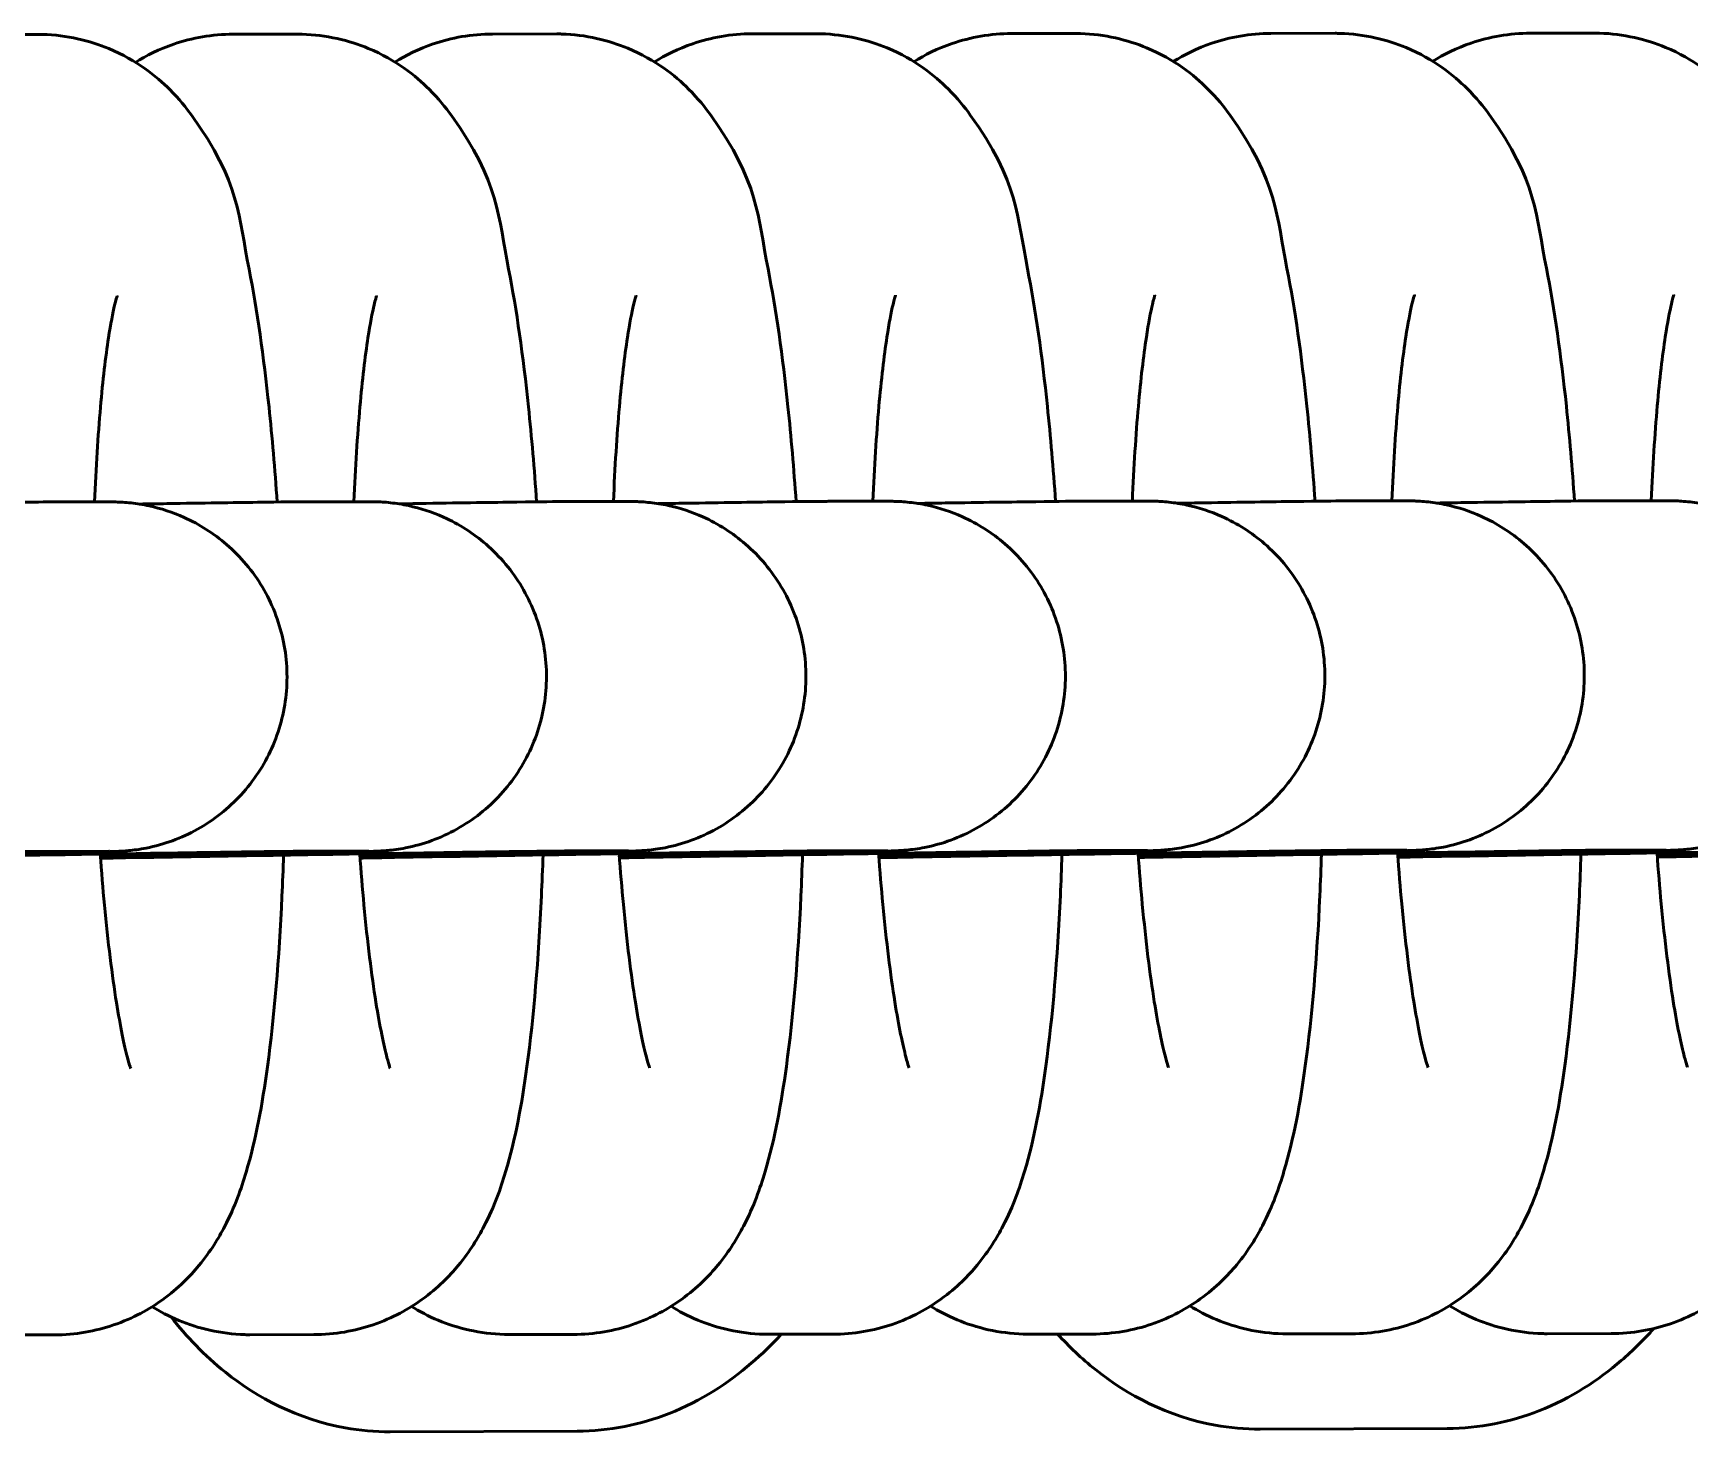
# Model space of a CAD drawing. Header units: millimetres. Extents: x 170 to 5770, y -1450 to 5650.
# Drawn here: x 2059.2 to 2087.65, y 2087.99 to 2112 of the extents above; entities that cross this region are included whole.
import ezdxf

# ---------------------------------------------------------------- set-up
doc = ezdxf.new("R2010")
doc.units = ezdxf.units.MM
doc.header["$LTSCALE"] = 10
doc.layers.add('Viditelná (ISO)', color=7, linetype='Continuous', lineweight=50)

# ---------------------------------------------------------------- blocks, each defined once
blk = doc.blocks.new('VVZ-VH101-2')
at = {"layer": 'Viditelná (ISO)'}
for p, q in [((1889.275, -3538.018), (1888.175, -3538.019)), ((1893.732, -3538.014), (1892.631, -3538.015)), ((1898.188, -3538.011), (1897.087, -3538.012)), ((1902.644, -3538.007), (1901.543, -3538.008)), ((1907.1, -3538.004), (1905.999, -3538.005)), ((1911.556, -3538), (1910.455, -3538.001)), ((1916.012, -3537.997), (1914.911, -3537.998)), ((1889.481, -3546.047), (1890.492, -3546.046)), ((1893.937, -3546.043), (1894.948, -3546.043)), ((1898.393, -3546.04), (1899.404, -3546.039)), ((1902.849, -3546.036), (1903.86, -3546.036)), ((1907.305, -3546.033), (1908.316, -3546.032)), ((1911.761, -3546.029), (1912.772, -3546.029)), ((1916.217, -3546.026), (1917.228, -3546.025)), ((1911.766, -3552.029), (1912.777, -3552.029)), ((1916.222, -3552.026), (1917.233, -3552.025)), ((1889.486, -3552.047), (1890.497, -3552.046)), ((1893.942, -3552.043), (1894.953, -3552.043)), ((1898.398, -3552.04), (1899.409, -3552.039)), ((1902.854, -3552.036), (1903.865, -3552.036)), ((1907.31, -3552.033), (1908.321, -3552.032)), ((1888.462, -3560.35), (1889.562, -3560.349)), ((1892.918, -3560.346), (1894.018, -3560.345)), ((1897.374, -3560.343), (1898.475, -3560.342)), ((1901.83, -3560.339), (1902.931, -3560.338)), ((1906.286, -3560.336), (1907.387, -3560.335)), ((1910.742, -3560.332), (1911.843, -3560.331)), ((1915.198, -3560.329), (1916.299, -3560.328)), ((1910.268, -3561.967), (1913.479, -3561.957)), ((1895.328, -3562.014), (1898.539, -3562.004))]:
    blk.add_line(p, q, dxfattribs=at)
for points, knots in [([(1893.388, -3546.048), (1893.349, -3545.483), (1893.302, -3544.937), (1893.156, -3543.544), (1893.045, -3542.754), (1892.729, -3541.159), (1892.747, -3540.558), (1891.824, -3539.275), (1891.704, -3539.126), (1891.308, -3538.732), (1890.98, -3538.465), (1890.171, -3538.127), (1889.773, -3538.03), (1889.332, -3538.018), (1889.304, -3538.018), (1889.275, -3538.018)], [1.937477, 1.937477, 1.937477, 1.937477, 2.147268, 2.147268, 2.501252, 2.501252, 2.951782, 2.951782, 3.006039, 3.006039, 3.08488, 3.08488, 3.137955, 3.137955, 3.141593, 3.141593, 3.141593, 3.141593]), ([(1892.631, -3538.015), (1892.276, -3538.015), (1891.921, -3538.08), (1891.362, -3538.271), (1891.141, -3538.382), (1890.954, -3538.499)], [3.14159265, 3.14159265, 3.14159265, 3.14159265, 3.1872207, 3.1872207, 3.22453337, 3.22453337, 3.22453337, 3.22453337]), ([(1897.844, -3546.045), (1897.805, -3545.48), (1897.758, -3544.934), (1897.612, -3543.541), (1897.501, -3542.75), (1897.185, -3541.155), (1897.203, -3540.555), (1896.28, -3539.272), (1896.16, -3539.122), (1895.764, -3538.729), (1895.436, -3538.461), (1894.627, -3538.123), (1894.229, -3538.026), (1893.788, -3538.015), (1893.76, -3538.014), (1893.732, -3538.014)], [1.937477, 1.937477, 1.937477, 1.937477, 2.147268, 2.147268, 2.501252, 2.501252, 2.951782, 2.951782, 3.006039, 3.006039, 3.08488, 3.08488, 3.137955, 3.137955, 3.141593, 3.141593, 3.141593, 3.141593]), ([(1897.087, -3538.012), (1896.732, -3538.012), (1896.377, -3538.076), (1895.818, -3538.267), (1895.597, -3538.378), (1895.41, -3538.495)], [3.14159265, 3.14159265, 3.14159265, 3.14159265, 3.1872207, 3.1872207, 3.22453337, 3.22453337, 3.22453337, 3.22453337]), ([(1902.3, -3546.041), (1902.261, -3545.476), (1902.214, -3544.93), (1902.068, -3543.537), (1901.957, -3542.747), (1901.641, -3541.152), (1901.659, -3540.551), (1900.736, -3539.268), (1900.616, -3539.119), (1900.22, -3538.725), (1899.892, -3538.458), (1899.083, -3538.12), (1898.685, -3538.023), (1898.244, -3538.011), (1898.216, -3538.011), (1898.188, -3538.011)], [1.937477, 1.937477, 1.937477, 1.937477, 2.147268, 2.147268, 2.501252, 2.501252, 2.951782, 2.951782, 3.006039, 3.006039, 3.08488, 3.08488, 3.137955, 3.137955, 3.141593, 3.141593, 3.141593, 3.141593]), ([(1901.543, -3538.008), (1901.188, -3538.008), (1900.833, -3538.073), (1900.274, -3538.264), (1900.053, -3538.375), (1899.866, -3538.492)], [3.14159265, 3.14159265, 3.14159265, 3.14159265, 3.1872207, 3.1872207, 3.22453337, 3.22453337, 3.22453337, 3.22453337]), ([(1906.756, -3546.038), (1906.717, -3545.473), (1906.67, -3544.927), (1906.524, -3543.534), (1906.413, -3542.743), (1906.097, -3541.148), (1906.115, -3540.548), (1905.192, -3539.265), (1905.072, -3539.115), (1904.676, -3538.722), (1904.348, -3538.454), (1903.539, -3538.116), (1903.141, -3538.019), (1902.7, -3538.008), (1902.672, -3538.007), (1902.644, -3538.007)], [1.937477, 1.937477, 1.937477, 1.937477, 2.147268, 2.147268, 2.501252, 2.501252, 2.951782, 2.951782, 3.006039, 3.006039, 3.08488, 3.08488, 3.137955, 3.137955, 3.141593, 3.141593, 3.141593, 3.141593]), ([(1905.999, -3538.005), (1905.644, -3538.005), (1905.289, -3538.069), (1904.73, -3538.26), (1904.509, -3538.371), (1904.322, -3538.488)], [3.14159265, 3.14159265, 3.14159265, 3.14159265, 3.1872207, 3.1872207, 3.22453337, 3.22453337, 3.22453337, 3.22453337]), ([(1911.212, -3546.034), (1911.173, -3545.469), (1911.127, -3544.923), (1910.98, -3543.53), (1910.869, -3542.74), (1910.553, -3541.145), (1910.571, -3540.544), (1909.649, -3539.261), (1909.528, -3539.112), (1909.132, -3538.718), (1908.804, -3538.451), (1907.995, -3538.113), (1907.597, -3538.016), (1907.156, -3538.004), (1907.128, -3538.004), (1907.1, -3538.004)], [1.937477, 1.937477, 1.937477, 1.937477, 2.147268, 2.147268, 2.501252, 2.501252, 2.951782, 2.951782, 3.006039, 3.006039, 3.08488, 3.08488, 3.137955, 3.137955, 3.141593, 3.141593, 3.141593, 3.141593]), ([(1910.455, -3538.001), (1910.1, -3538.002), (1909.745, -3538.066), (1909.186, -3538.257), (1908.965, -3538.368), (1908.778, -3538.485)], [3.14159265, 3.14159265, 3.14159265, 3.14159265, 3.1872207, 3.1872207, 3.22453337, 3.22453337, 3.22453337, 3.22453337]), ([(1915.668, -3546.031), (1915.629, -3545.466), (1915.583, -3544.92), (1915.436, -3543.527), (1915.325, -3542.736), (1915.009, -3541.141), (1915.027, -3540.541), (1914.105, -3539.258), (1913.984, -3539.108), (1913.588, -3538.715), (1913.26, -3538.447), (1912.451, -3538.109), (1912.053, -3538.012), (1911.612, -3538.001), (1911.584, -3538), (1911.556, -3538)], [1.937477, 1.937477, 1.937477, 1.937477, 2.147268, 2.147268, 2.501252, 2.501252, 2.951782, 2.951782, 3.006039, 3.006039, 3.08488, 3.08488, 3.137955, 3.137955, 3.141593, 3.141593, 3.141593, 3.141593]), ([(1914.911, -3537.998), (1914.556, -3537.998), (1914.201, -3538.062), (1913.642, -3538.253), (1913.422, -3538.364), (1913.234, -3538.481)], [3.14159265, 3.14159265, 3.14159265, 3.14159265, 3.1872207, 3.1872207, 3.22453337, 3.22453337, 3.22453337, 3.22453337]), ([(1920.124, -3546.028), (1920.085, -3545.462), (1920.039, -3544.916), (1919.892, -3543.523), (1919.781, -3542.733), (1919.465, -3541.138), (1919.483, -3540.537), (1918.561, -3539.254), (1918.44, -3539.105), (1918.044, -3538.711), (1917.716, -3538.444), (1916.907, -3538.106), (1916.509, -3538.009), (1916.068, -3537.997), (1916.04, -3537.997), (1916.012, -3537.997)], [1.937477, 1.937477, 1.937477, 1.937477, 2.147268, 2.147268, 2.501252, 2.501252, 2.951782, 2.951782, 3.006039, 3.006039, 3.08488, 3.08488, 3.137955, 3.137955, 3.141593, 3.141593, 3.141593, 3.141593]), ([(1890.639, -3542.509), (1890.639, -3542.509), (1890.639, -3542.51), (1890.634, -3542.523), (1890.617, -3542.58), (1890.566, -3542.796), (1890.528, -3542.991), (1890.442, -3543.553), (1890.394, -3543.958), (1890.31, -3544.906), (1890.275, -3545.457), (1890.251, -3546.046)], [3.4957513, 3.4957513, 3.4957513, 3.4957513, 3.5105711, 3.5105711, 3.6320787, 3.6320787, 3.8099362, 3.8099362, 4.0489441, 4.0489441, 4.3013385, 4.3013385, 4.3013385, 4.3013385]), ([(1895.095, -3542.506), (1895.095, -3542.506), (1895.095, -3542.507), (1895.09, -3542.52), (1895.073, -3542.577), (1895.022, -3542.793), (1894.984, -3542.987), (1894.898, -3543.549), (1894.85, -3543.954), (1894.766, -3544.903), (1894.732, -3545.453), (1894.707, -3546.043)], [3.4957513, 3.4957513, 3.4957513, 3.4957513, 3.5105711, 3.5105711, 3.6320787, 3.6320787, 3.8099362, 3.8099362, 4.0489441, 4.0489441, 4.3013385, 4.3013385, 4.3013385, 4.3013385]), ([(1899.551, -3542.502), (1899.551, -3542.502), (1899.551, -3542.503), (1899.546, -3542.516), (1899.529, -3542.573), (1899.478, -3542.789), (1899.44, -3542.984), (1899.354, -3543.546), (1899.306, -3543.951), (1899.222, -3544.899), (1899.188, -3545.45), (1899.163, -3546.039)], [3.4957513, 3.4957513, 3.4957513, 3.4957513, 3.5105711, 3.5105711, 3.6320787, 3.6320787, 3.8099362, 3.8099362, 4.0489441, 4.0489441, 4.3013385, 4.3013385, 4.3013385, 4.3013385]), ([(1904.007, -3542.499), (1904.007, -3542.499), (1904.007, -3542.5), (1904.002, -3542.513), (1903.985, -3542.57), (1903.934, -3542.786), (1903.896, -3542.98), (1903.81, -3543.542), (1903.762, -3543.947), (1903.679, -3544.896), (1903.644, -3545.446), (1903.619, -3546.036)], [3.4957513, 3.4957513, 3.4957513, 3.4957513, 3.5105711, 3.5105711, 3.6320787, 3.6320787, 3.8099362, 3.8099362, 4.0489441, 4.0489441, 4.3013385, 4.3013385, 4.3013385, 4.3013385]), ([(1908.463, -3542.495), (1908.463, -3542.495), (1908.463, -3542.496), (1908.458, -3542.509), (1908.441, -3542.566), (1908.39, -3542.782), (1908.352, -3542.977), (1908.266, -3543.539), (1908.218, -3543.944), (1908.135, -3544.892), (1908.1, -3545.443), (1908.075, -3546.032)], [3.4957513, 3.4957513, 3.4957513, 3.4957513, 3.5105711, 3.5105711, 3.6320787, 3.6320787, 3.8099362, 3.8099362, 4.0489441, 4.0489441, 4.3013385, 4.3013385, 4.3013385, 4.3013385]), ([(1912.919, -3542.492), (1912.919, -3542.492), (1912.919, -3542.493), (1912.914, -3542.506), (1912.897, -3542.563), (1912.846, -3542.779), (1912.808, -3542.973), (1912.722, -3543.535), (1912.674, -3543.94), (1912.591, -3544.889), (1912.556, -3545.439), (1912.531, -3546.029)], [3.4957513, 3.4957513, 3.4957513, 3.4957513, 3.5105711, 3.5105711, 3.6320787, 3.6320787, 3.8099362, 3.8099362, 4.0489441, 4.0489441, 4.3013385, 4.3013385, 4.3013385, 4.3013385]), ([(1917.375, -3542.488), (1917.375, -3542.488), (1917.375, -3542.489), (1917.37, -3542.502), (1917.353, -3542.559), (1917.302, -3542.776), (1917.264, -3542.97), (1917.178, -3543.532), (1917.13, -3543.937), (1917.047, -3544.885), (1917.012, -3545.436), (1916.987, -3546.025)], [3.4957513, 3.4957513, 3.4957513, 3.4957513, 3.5105711, 3.5105711, 3.6320787, 3.6320787, 3.8099362, 3.8099362, 4.0489441, 4.0489441, 4.3013385, 4.3013385, 4.3013385, 4.3013385]), ([(1890.492, -3546.046), (1890.515, -3546.046), (1890.536, -3546.046), (1890.582, -3546.047), (1890.604, -3546.047), (1890.658, -3546.048), (1890.671, -3546.049), (1890.702, -3546.05), (1890.72, -3546.051), (1890.78, -3546.055), (1890.829, -3546.059), (1890.978, -3546.075), (1891.084, -3546.092), (1891.393, -3546.158), (1891.596, -3546.225), (1892.052, -3546.43), (1892.3, -3546.588), (1892.76, -3546.986), (1892.97, -3547.236), (1893.297, -3547.783), (1893.417, -3548.087), (1893.555, -3548.709), (1893.574, -3549.035), (1893.509, -3549.669), (1893.425, -3549.985), (1893.164, -3550.566), (1892.984, -3550.839), (1892.553, -3551.309), (1892.297, -3551.512), (1891.881, -3551.744), (1891.737, -3551.81), (1891.442, -3551.918), (1891.289, -3551.961), (1891.083, -3552.001), (1891.027, -3552.011), (1890.925, -3552.025), (1890.877, -3552.031), (1890.818, -3552.036), (1890.801, -3552.038), (1890.725, -3552.043), (1890.698, -3552.044), (1890.63, -3552.048), (1890.6, -3552.049), (1890.455, -3552.053), (1890.305, -3552.057), (1889.725, -3552.07), (1889.171, -3552.081), (1887.892, -3552.106), (1887.189, -3552.12), (1886.253, -3552.137), (1886.076, -3552.14), (1885.896, -3552.144)], [0, 0, 0, 0, 0.039337, 0.039337, 0.068948, 0.068948, 0.076841, 0.076841, 0.084758, 0.084758, 0.100846, 0.100846, 0.132709, 0.132709, 0.196079, 0.196079, 0.282696, 0.282696, 0.378323, 0.378323, 0.473906, 0.473906, 0.569501, 0.569501, 0.665096, 0.665096, 0.760691, 0.760691, 0.856282, 0.856282, 0.903554, 0.903554, 0.950706, 0.950706, 0.967761, 0.967761, 0.983739, 0.983739, 0.991659, 0.991659, 1.024165, 1.024165, 1.087146, 1.087146, 1.263406, 1.263406, 1.569696, 1.569696, 1.83183, 1.83183, 1.891194, 1.891194, 1.891194, 1.891194]), ([(1886.563, -3546.086), (1886.726, -3546.084), (1886.884, -3546.081), (1887.658, -3546.069), (1888.19, -3546.062), (1888.997, -3546.051), (1889.272, -3546.048), (1889.45, -3546.047), (1889.466, -3546.047), (1889.481, -3546.047)], [2.8114817, 2.8114817, 2.8114817, 2.8114817, 2.874869, 2.874869, 3.1358233, 3.1358233, 3.3979236, 3.3979236, 3.4244391, 3.4244391, 3.4244391, 3.4244391]), ([(1894.948, -3546.043), (1894.971, -3546.043), (1894.992, -3546.043), (1895.038, -3546.043), (1895.06, -3546.043), (1895.114, -3546.045), (1895.127, -3546.045), (1895.158, -3546.047), (1895.176, -3546.048), (1895.236, -3546.051), (1895.285, -3546.055), (1895.435, -3546.072), (1895.54, -3546.088), (1895.849, -3546.155), (1896.052, -3546.221), (1896.508, -3546.426), (1896.756, -3546.585), (1897.216, -3546.982), (1897.426, -3547.233), (1897.753, -3547.78), (1897.873, -3548.084), (1898.011, -3548.706), (1898.03, -3549.032), (1897.965, -3549.666), (1897.881, -3549.982), (1897.62, -3550.563), (1897.44, -3550.836), (1897.009, -3551.306), (1896.753, -3551.508), (1896.337, -3551.74), (1896.193, -3551.806), (1895.898, -3551.915), (1895.745, -3551.957), (1895.539, -3551.998), (1895.484, -3552.007), (1895.381, -3552.022), (1895.333, -3552.027), (1895.275, -3552.033), (1895.257, -3552.034), (1895.181, -3552.04), (1895.154, -3552.041), (1895.086, -3552.044), (1895.056, -3552.045), (1894.912, -3552.05), (1894.761, -3552.053), (1894.181, -3552.066), (1893.627, -3552.078), (1892.348, -3552.103), (1891.645, -3552.116), (1890.709, -3552.134), (1890.532, -3552.137), (1890.352, -3552.14)], [0, 0, 0, 0, 0.039337, 0.039337, 0.068948, 0.068948, 0.076841, 0.076841, 0.084758, 0.084758, 0.100846, 0.100846, 0.132709, 0.132709, 0.196079, 0.196079, 0.282696, 0.282696, 0.378323, 0.378323, 0.473906, 0.473906, 0.569501, 0.569501, 0.665096, 0.665096, 0.760691, 0.760691, 0.856282, 0.856282, 0.903554, 0.903554, 0.950706, 0.950706, 0.967761, 0.967761, 0.983739, 0.983739, 0.991659, 0.991659, 1.024165, 1.024165, 1.087146, 1.087146, 1.263406, 1.263406, 1.569696, 1.569696, 1.83183, 1.83183, 1.891194, 1.891194, 1.891194, 1.891194]), ([(1891.019, -3546.083), (1891.182, -3546.08), (1891.34, -3546.078), (1892.114, -3546.066), (1892.646, -3546.058), (1893.453, -3546.047), (1893.728, -3546.044), (1893.907, -3546.044), (1893.922, -3546.043), (1893.937, -3546.043)], [2.8114817, 2.8114817, 2.8114817, 2.8114817, 2.874869, 2.874869, 3.1358233, 3.1358233, 3.3979236, 3.3979236, 3.4244391, 3.4244391, 3.4244391, 3.4244391]), ([(1899.404, -3546.039), (1899.427, -3546.039), (1899.448, -3546.039), (1899.494, -3546.04), (1899.516, -3546.04), (1899.57, -3546.042), (1899.583, -3546.042), (1899.614, -3546.043), (1899.632, -3546.044), (1899.692, -3546.048), (1899.741, -3546.052), (1899.891, -3546.068), (1899.997, -3546.085), (1900.305, -3546.151), (1900.508, -3546.218), (1900.964, -3546.423), (1901.212, -3546.582), (1901.672, -3546.979), (1901.882, -3547.229), (1902.209, -3547.776), (1902.329, -3548.08), (1902.467, -3548.702), (1902.486, -3549.028), (1902.421, -3549.662), (1902.337, -3549.978), (1902.076, -3550.559), (1901.896, -3550.832), (1901.465, -3551.302), (1901.209, -3551.505), (1900.793, -3551.737), (1900.649, -3551.803), (1900.354, -3551.911), (1900.201, -3551.954), (1899.995, -3551.994), (1899.94, -3552.004), (1899.837, -3552.018), (1899.789, -3552.024), (1899.731, -3552.029), (1899.713, -3552.031), (1899.637, -3552.036), (1899.61, -3552.037), (1899.542, -3552.041), (1899.512, -3552.042), (1899.368, -3552.046), (1899.217, -3552.05), (1898.637, -3552.063), (1898.083, -3552.074), (1896.804, -3552.1), (1896.101, -3552.113), (1895.165, -3552.13), (1894.988, -3552.133), (1894.808, -3552.137)], [0, 0, 0, 0, 0.039337, 0.039337, 0.068948, 0.068948, 0.076841, 0.076841, 0.084758, 0.084758, 0.100846, 0.100846, 0.132709, 0.132709, 0.196079, 0.196079, 0.282696, 0.282696, 0.378323, 0.378323, 0.473906, 0.473906, 0.569501, 0.569501, 0.665096, 0.665096, 0.760691, 0.760691, 0.856282, 0.856282, 0.903554, 0.903554, 0.950706, 0.950706, 0.967761, 0.967761, 0.983739, 0.983739, 0.991659, 0.991659, 1.024165, 1.024165, 1.087146, 1.087146, 1.263406, 1.263406, 1.569696, 1.569696, 1.83183, 1.83183, 1.891194, 1.891194, 1.891194, 1.891194]), ([(1895.475, -3546.079), (1895.638, -3546.077), (1895.796, -3546.074), (1896.57, -3546.062), (1897.102, -3546.055), (1897.909, -3546.044), (1898.184, -3546.041), (1898.363, -3546.04), (1898.378, -3546.04), (1898.393, -3546.04)], [2.8114817, 2.8114817, 2.8114817, 2.8114817, 2.874869, 2.874869, 3.1358233, 3.1358233, 3.3979236, 3.3979236, 3.4244391, 3.4244391, 3.4244391, 3.4244391]), ([(1903.86, -3546.036), (1903.883, -3546.036), (1903.904, -3546.036), (1903.95, -3546.036), (1903.972, -3546.036), (1904.026, -3546.038), (1904.039, -3546.038), (1904.07, -3546.04), (1904.088, -3546.041), (1904.148, -3546.044), (1904.197, -3546.048), (1904.347, -3546.065), (1904.453, -3546.081), (1904.761, -3546.148), (1904.964, -3546.214), (1905.42, -3546.42), (1905.668, -3546.578), (1906.128, -3546.975), (1906.338, -3547.226), (1906.665, -3547.773), (1906.785, -3548.077), (1906.923, -3548.699), (1906.942, -3549.025), (1906.877, -3549.659), (1906.793, -3549.975), (1906.532, -3550.556), (1906.352, -3550.829), (1905.922, -3551.299), (1905.665, -3551.501), (1905.249, -3551.733), (1905.105, -3551.799), (1904.81, -3551.908), (1904.657, -3551.95), (1904.451, -3551.991), (1904.396, -3552), (1904.293, -3552.015), (1904.245, -3552.02), (1904.187, -3552.026), (1904.169, -3552.027), (1904.093, -3552.033), (1904.066, -3552.034), (1903.998, -3552.037), (1903.968, -3552.038), (1903.824, -3552.043), (1903.673, -3552.046), (1903.093, -3552.059), (1902.539, -3552.071), (1901.26, -3552.096), (1900.557, -3552.109), (1899.621, -3552.127), (1899.444, -3552.13), (1899.264, -3552.133)], [0, 0, 0, 0, 0.039337, 0.039337, 0.068948, 0.068948, 0.076841, 0.076841, 0.084758, 0.084758, 0.100846, 0.100846, 0.132709, 0.132709, 0.196079, 0.196079, 0.282696, 0.282696, 0.378323, 0.378323, 0.473906, 0.473906, 0.569501, 0.569501, 0.665096, 0.665096, 0.760691, 0.760691, 0.856282, 0.856282, 0.903554, 0.903554, 0.950706, 0.950706, 0.967761, 0.967761, 0.983739, 0.983739, 0.991659, 0.991659, 1.024165, 1.024165, 1.087146, 1.087146, 1.263406, 1.263406, 1.569696, 1.569696, 1.83183, 1.83183, 1.891194, 1.891194, 1.891194, 1.891194]), ([(1899.931, -3546.076), (1900.094, -3546.073), (1900.252, -3546.071), (1901.026, -3546.059), (1901.558, -3546.051), (1902.365, -3546.04), (1902.64, -3546.037), (1902.819, -3546.037), (1902.834, -3546.036), (1902.849, -3546.036)], [2.8114817, 2.8114817, 2.8114817, 2.8114817, 2.874869, 2.874869, 3.1358233, 3.1358233, 3.3979236, 3.3979236, 3.4244391, 3.4244391, 3.4244391, 3.4244391]), ([(1908.316, -3546.032), (1908.339, -3546.032), (1908.36, -3546.032), (1908.406, -3546.033), (1908.428, -3546.033), (1908.482, -3546.035), (1908.495, -3546.035), (1908.526, -3546.036), (1908.544, -3546.037), (1908.604, -3546.041), (1908.653, -3546.045), (1908.803, -3546.061), (1908.909, -3546.078), (1909.217, -3546.144), (1909.42, -3546.211), (1909.876, -3546.416), (1910.125, -3546.575), (1910.584, -3546.972), (1910.794, -3547.222), (1911.121, -3547.769), (1911.241, -3548.073), (1911.379, -3548.695), (1911.398, -3549.022), (1911.333, -3549.655), (1911.249, -3549.971), (1910.988, -3550.553), (1910.808, -3550.825), (1910.378, -3551.295), (1910.121, -3551.498), (1909.705, -3551.73), (1909.561, -3551.796), (1909.266, -3551.904), (1909.113, -3551.947), (1908.907, -3551.987), (1908.852, -3551.997), (1908.749, -3552.011), (1908.701, -3552.017), (1908.643, -3552.022), (1908.625, -3552.024), (1908.549, -3552.03), (1908.522, -3552.03), (1908.454, -3552.034), (1908.424, -3552.035), (1908.28, -3552.039), (1908.129, -3552.043), (1907.549, -3552.056), (1906.995, -3552.067), (1905.716, -3552.093), (1905.013, -3552.106), (1904.077, -3552.123), (1903.9, -3552.126), (1903.72, -3552.13)], [0, 0, 0, 0, 0.039337, 0.039337, 0.068948, 0.068948, 0.076841, 0.076841, 0.084758, 0.084758, 0.100846, 0.100846, 0.132709, 0.132709, 0.196079, 0.196079, 0.282696, 0.282696, 0.378323, 0.378323, 0.473906, 0.473906, 0.569501, 0.569501, 0.665096, 0.665096, 0.760691, 0.760691, 0.856282, 0.856282, 0.903554, 0.903554, 0.950706, 0.950706, 0.967761, 0.967761, 0.983739, 0.983739, 0.991659, 0.991659, 1.024165, 1.024165, 1.087146, 1.087146, 1.263406, 1.263406, 1.569696, 1.569696, 1.83183, 1.83183, 1.891194, 1.891194, 1.891194, 1.891194]), ([(1904.387, -3546.072), (1904.55, -3546.07), (1904.708, -3546.067), (1905.482, -3546.055), (1906.014, -3546.048), (1906.821, -3546.037), (1907.096, -3546.034), (1907.275, -3546.033), (1907.29, -3546.033), (1907.305, -3546.033)], [2.8114817, 2.8114817, 2.8114817, 2.8114817, 2.874869, 2.874869, 3.1358233, 3.1358233, 3.3979236, 3.3979236, 3.4244391, 3.4244391, 3.4244391, 3.4244391]), ([(1912.772, -3546.029), (1912.795, -3546.029), (1912.816, -3546.029), (1912.862, -3546.029), (1912.884, -3546.029), (1912.938, -3546.031), (1912.951, -3546.032), (1912.982, -3546.033), (1913, -3546.034), (1913.06, -3546.037), (1913.109, -3546.041), (1913.259, -3546.058), (1913.365, -3546.074), (1913.673, -3546.141), (1913.876, -3546.207), (1914.332, -3546.413), (1914.581, -3546.571), (1915.04, -3546.968), (1915.25, -3547.219), (1915.577, -3547.766), (1915.697, -3548.07), (1915.835, -3548.692), (1915.854, -3549.018), (1915.789, -3549.652), (1915.705, -3549.968), (1915.444, -3550.549), (1915.264, -3550.822), (1914.834, -3551.292), (1914.577, -3551.494), (1914.162, -3551.726), (1914.017, -3551.792), (1913.722, -3551.901), (1913.57, -3551.943), (1913.363, -3551.984), (1913.308, -3551.993), (1913.206, -3552.008), (1913.157, -3552.013), (1913.099, -3552.019), (1913.081, -3552.02), (1913.005, -3552.026), (1912.978, -3552.027), (1912.91, -3552.03), (1912.88, -3552.031), (1912.736, -3552.036), (1912.585, -3552.039), (1912.005, -3552.053), (1911.451, -3552.064), (1910.172, -3552.089), (1909.469, -3552.102), (1908.533, -3552.12), (1908.356, -3552.123), (1908.176, -3552.126)], [0, 0, 0, 0, 0.039337, 0.039337, 0.068948, 0.068948, 0.076841, 0.076841, 0.084758, 0.084758, 0.100846, 0.100846, 0.132709, 0.132709, 0.196079, 0.196079, 0.282696, 0.282696, 0.378323, 0.378323, 0.473906, 0.473906, 0.569501, 0.569501, 0.665096, 0.665096, 0.760691, 0.760691, 0.856282, 0.856282, 0.903554, 0.903554, 0.950706, 0.950706, 0.967761, 0.967761, 0.983739, 0.983739, 0.991659, 0.991659, 1.024165, 1.024165, 1.087146, 1.087146, 1.263406, 1.263406, 1.569696, 1.569696, 1.83183, 1.83183, 1.891194, 1.891194, 1.891194, 1.891194]), ([(1908.843, -3546.069), (1909.006, -3546.066), (1909.164, -3546.064), (1909.939, -3546.052), (1910.47, -3546.044), (1911.277, -3546.033), (1911.552, -3546.03), (1911.731, -3546.03), (1911.746, -3546.029), (1911.761, -3546.029)], [2.8114817, 2.8114817, 2.8114817, 2.8114817, 2.874869, 2.874869, 3.1358233, 3.1358233, 3.3979236, 3.3979236, 3.4244391, 3.4244391, 3.4244391, 3.4244391]), ([(1917.228, -3546.025), (1917.251, -3546.025), (1917.272, -3546.025), (1917.318, -3546.026), (1917.34, -3546.026), (1917.394, -3546.028), (1917.407, -3546.028), (1917.438, -3546.029), (1917.456, -3546.03), (1917.516, -3546.034), (1917.565, -3546.038), (1917.715, -3546.054), (1917.821, -3546.071), (1918.129, -3546.137), (1918.332, -3546.204), (1918.788, -3546.409), (1919.037, -3546.568), (1919.496, -3546.965), (1919.706, -3547.215), (1920.033, -3547.762), (1920.154, -3548.066), (1920.291, -3548.688), (1920.31, -3549.015), (1920.245, -3549.649), (1920.161, -3549.964), (1919.9, -3550.546), (1919.72, -3550.819), (1919.29, -3551.288), (1919.033, -3551.491), (1918.618, -3551.723), (1918.473, -3551.789), (1918.178, -3551.897), (1918.026, -3551.94), (1917.819, -3551.98), (1917.764, -3551.99), (1917.662, -3552.004), (1917.613, -3552.01), (1917.555, -3552.015), (1917.537, -3552.017), (1917.461, -3552.023), (1917.434, -3552.023), (1917.366, -3552.027), (1917.336, -3552.028), (1917.192, -3552.032), (1917.041, -3552.036), (1916.461, -3552.049), (1915.907, -3552.06), (1914.628, -3552.086), (1913.925, -3552.099), (1912.989, -3552.116), (1912.812, -3552.119), (1912.632, -3552.123)], [0, 0, 0, 0, 0.039337, 0.039337, 0.068948, 0.068948, 0.076841, 0.076841, 0.084758, 0.084758, 0.100846, 0.100846, 0.132709, 0.132709, 0.196079, 0.196079, 0.282696, 0.282696, 0.378323, 0.378323, 0.473906, 0.473906, 0.569501, 0.569501, 0.665096, 0.665096, 0.760691, 0.760691, 0.856282, 0.856282, 0.903554, 0.903554, 0.950706, 0.950706, 0.967761, 0.967761, 0.983739, 0.983739, 0.991659, 0.991659, 1.024165, 1.024165, 1.087146, 1.087146, 1.263406, 1.263406, 1.569696, 1.569696, 1.83183, 1.83183, 1.891194, 1.891194, 1.891194, 1.891194]), ([(1913.299, -3546.065), (1913.462, -3546.063), (1913.62, -3546.06), (1914.395, -3546.048), (1914.926, -3546.041), (1915.733, -3546.03), (1916.008, -3546.027), (1916.187, -3546.026), (1916.202, -3546.026), (1916.217, -3546.026)], [2.8114817, 2.8114817, 2.8114817, 2.8114817, 2.874869, 2.874869, 3.1358233, 3.1358233, 3.3979236, 3.3979236, 3.4244391, 3.4244391, 3.4244391, 3.4244391]), ([(1921.684, -3546.022), (1921.707, -3546.022), (1921.728, -3546.022), (1921.774, -3546.022), (1921.796, -3546.022), (1921.85, -3546.024), (1921.863, -3546.025), (1921.894, -3546.026), (1921.912, -3546.027), (1921.972, -3546.031), (1922.021, -3546.034), (1922.171, -3546.051), (1922.277, -3546.067), (1922.585, -3546.134), (1922.788, -3546.2), (1923.244, -3546.406), (1923.493, -3546.564), (1923.952, -3546.961), (1924.162, -3547.212), (1924.489, -3547.759), (1924.61, -3548.063), (1924.747, -3548.685), (1924.766, -3549.011), (1924.702, -3549.645), (1924.617, -3549.961), (1924.356, -3550.542), (1924.176, -3550.815), (1923.746, -3551.285), (1923.489, -3551.487), (1923.074, -3551.719), (1922.93, -3551.785), (1922.634, -3551.894), (1922.482, -3551.936), (1922.275, -3551.977), (1922.22, -3551.986), (1922.118, -3552.001), (1922.069, -3552.006), (1922.011, -3552.012), (1921.993, -3552.013), (1921.917, -3552.019), (1921.891, -3552.02), (1921.822, -3552.023), (1921.792, -3552.024), (1921.648, -3552.029), (1921.497, -3552.032), (1920.917, -3552.046), (1920.363, -3552.057), (1919.084, -3552.082), (1918.381, -3552.095), (1917.445, -3552.113), (1917.268, -3552.116), (1917.088, -3552.119)], [0, 0, 0, 0, 0.039337, 0.039337, 0.068948, 0.068948, 0.076841, 0.076841, 0.084758, 0.084758, 0.100846, 0.100846, 0.132709, 0.132709, 0.196079, 0.196079, 0.282696, 0.282696, 0.378323, 0.378323, 0.473906, 0.473906, 0.569501, 0.569501, 0.665096, 0.665096, 0.760691, 0.760691, 0.856282, 0.856282, 0.903554, 0.903554, 0.950706, 0.950706, 0.967761, 0.967761, 0.983739, 0.983739, 0.991659, 0.991659, 1.024165, 1.024165, 1.087146, 1.087146, 1.263406, 1.263406, 1.569696, 1.569696, 1.83183, 1.83183, 1.891194, 1.891194, 1.891194, 1.891194]), ([(1911.766, -3552.029), (1911.73, -3552.03), (1911.626, -3552.03), (1911.278, -3552.034), (1910.977, -3552.038), (1910.147, -3552.05), (1909.571, -3552.058), (1908.253, -3552.079), (1907.491, -3552.091), (1905.882, -3552.118), (1905.015, -3552.132), (1904.008, -3552.15), (1903.865, -3552.152), (1903.722, -3552.155)], [0, 0, 0, 0, 0.146254, 0.146254, 0.358083, 0.358083, 0.613354, 0.613354, 0.872195, 0.872195, 1.131799, 1.131799, 1.174634, 1.174634, 1.174634, 1.174634]), ([(1916.222, -3552.026), (1916.186, -3552.026), (1916.082, -3552.027), (1915.734, -3552.03), (1915.433, -3552.034), (1914.603, -3552.046), (1914.027, -3552.055), (1912.709, -3552.075), (1911.947, -3552.088), (1910.338, -3552.114), (1909.471, -3552.129), (1908.464, -3552.146), (1908.321, -3552.149), (1908.178, -3552.151)], [0, 0, 0, 0, 0.146254, 0.146254, 0.358083, 0.358083, 0.613354, 0.613354, 0.872195, 0.872195, 1.131799, 1.131799, 1.174634, 1.174634, 1.174634, 1.174634]), ([(1920.678, -3552.023), (1920.642, -3552.023), (1920.538, -3552.023), (1920.19, -3552.027), (1919.889, -3552.031), (1919.059, -3552.043), (1918.483, -3552.051), (1917.165, -3552.072), (1916.403, -3552.084), (1914.794, -3552.111), (1913.927, -3552.125), (1912.92, -3552.143), (1912.777, -3552.145), (1912.634, -3552.148)], [0, 0, 0, 0, 0.146254, 0.146254, 0.358083, 0.358083, 0.613354, 0.613354, 0.872195, 0.872195, 1.131799, 1.131799, 1.174634, 1.174634, 1.174634, 1.174634]), ([(1925.134, -3552.019), (1925.098, -3552.019), (1924.994, -3552.02), (1924.646, -3552.024), (1924.345, -3552.027), (1923.515, -3552.039), (1922.939, -3552.048), (1921.621, -3552.068), (1920.859, -3552.081), (1919.25, -3552.107), (1918.383, -3552.122), (1917.376, -3552.139), (1917.233, -3552.142), (1917.09, -3552.144)], [0, 0, 0, 0, 0.146254, 0.146254, 0.358083, 0.358083, 0.613354, 0.613354, 0.872195, 0.872195, 1.131799, 1.131799, 1.174634, 1.174634, 1.174634, 1.174634]), ([(1889.486, -3552.047), (1889.45, -3552.047), (1889.346, -3552.048), (1888.998, -3552.051), (1888.697, -3552.055), (1887.867, -3552.067), (1887.291, -3552.076), (1885.972, -3552.096), (1885.21, -3552.108), (1883.602, -3552.135), (1882.735, -3552.15), (1881.728, -3552.167), (1881.585, -3552.17), (1881.442, -3552.172)], [0, 0, 0, 0, 0.146254, 0.146254, 0.358083, 0.358083, 0.613354, 0.613354, 0.872195, 0.872195, 1.131799, 1.131799, 1.174634, 1.174634, 1.174634, 1.174634]), ([(1893.942, -3552.043), (1893.906, -3552.043), (1893.802, -3552.044), (1893.454, -3552.048), (1893.153, -3552.052), (1892.323, -3552.063), (1891.747, -3552.072), (1890.428, -3552.093), (1889.667, -3552.105), (1888.058, -3552.132), (1887.191, -3552.146), (1886.184, -3552.164), (1886.041, -3552.166), (1885.898, -3552.169)], [0, 0, 0, 0, 0.146254, 0.146254, 0.358083, 0.358083, 0.613354, 0.613354, 0.872195, 0.872195, 1.131799, 1.131799, 1.174634, 1.174634, 1.174634, 1.174634]), ([(1889.562, -3560.349), (1889.918, -3560.349), (1890.272, -3560.284), (1890.915, -3560.065), (1891.195, -3559.907), (1891.697, -3559.545), (1891.892, -3559.342), (1892.252, -3558.906), (1892.381, -3558.688), (1892.669, -3558.136), (1892.768, -3557.844), (1893.027, -3556.976), (1893.13, -3556.403), (1893.339, -3554.884), (1893.42, -3553.896), (1893.481, -3552.585), (1893.491, -3552.35), (1893.498, -3552.112)], [0, 0, 0, 0, 0.045628, 0.045628, 0.095384, 0.095384, 0.158046, 0.158046, 0.244984, 0.244984, 0.402893, 0.402893, 0.717053, 0.717053, 1.128654, 1.128654, 1.216641, 1.216641, 1.216641, 1.216641]), ([(1890.349, -3552.094), (1890.371, -3552.396), (1890.395, -3552.688), (1890.482, -3553.605), (1890.553, -3554.177), (1890.694, -3555.056), (1890.764, -3555.389), (1890.835, -3555.659), (1890.852, -3555.712), (1890.868, -3555.762), (1890.872, -3555.773), (1890.872, -3555.773)], [5.1055495, 5.1055495, 5.1055495, 5.1055495, 5.2336109, 5.2336109, 5.5253313, 5.5253313, 5.7847397, 5.7847397, 5.8763373, 5.8763373, 5.9335785, 5.9335785, 5.9335785, 5.9335785]), ([(1898.398, -3552.04), (1898.362, -3552.04), (1898.258, -3552.041), (1897.91, -3552.044), (1897.609, -3552.048), (1896.779, -3552.06), (1896.203, -3552.069), (1894.884, -3552.089), (1894.123, -3552.102), (1892.514, -3552.128), (1891.647, -3552.143), (1890.64, -3552.16), (1890.497, -3552.163), (1890.354, -3552.165)], [0, 0, 0, 0, 0.146254, 0.146254, 0.358083, 0.358083, 0.613354, 0.613354, 0.872195, 0.872195, 1.131799, 1.131799, 1.174634, 1.174634, 1.174634, 1.174634]), ([(1894.018, -3560.345), (1894.374, -3560.345), (1894.729, -3560.281), (1895.372, -3560.061), (1895.651, -3559.903), (1896.153, -3559.542), (1896.348, -3559.339), (1896.708, -3558.903), (1896.837, -3558.684), (1897.125, -3558.132), (1897.224, -3557.84), (1897.483, -3556.973), (1897.587, -3556.399), (1897.795, -3554.881), (1897.876, -3553.892), (1897.937, -3552.581), (1897.947, -3552.346), (1897.954, -3552.108)], [0, 0, 0, 0, 0.045628, 0.045628, 0.095384, 0.095384, 0.158046, 0.158046, 0.244984, 0.244984, 0.402893, 0.402893, 0.717053, 0.717053, 1.128654, 1.128654, 1.216641, 1.216641, 1.216641, 1.216641]), ([(1894.805, -3552.091), (1894.827, -3552.393), (1894.851, -3552.685), (1894.938, -3553.601), (1895.009, -3554.173), (1895.15, -3555.053), (1895.22, -3555.385), (1895.292, -3555.655), (1895.308, -3555.708), (1895.324, -3555.759), (1895.328, -3555.77), (1895.328, -3555.77)], [5.1055495, 5.1055495, 5.1055495, 5.1055495, 5.2336109, 5.2336109, 5.5253313, 5.5253313, 5.7847397, 5.7847397, 5.8763373, 5.8763373, 5.9335785, 5.9335785, 5.9335785, 5.9335785]), ([(1902.854, -3552.036), (1902.818, -3552.036), (1902.714, -3552.037), (1902.366, -3552.041), (1902.065, -3552.045), (1901.235, -3552.057), (1900.659, -3552.065), (1899.341, -3552.086), (1898.579, -3552.098), (1896.97, -3552.125), (1896.103, -3552.139), (1895.096, -3552.157), (1894.953, -3552.159), (1894.81, -3552.162)], [0, 0, 0, 0, 0.146254, 0.146254, 0.358083, 0.358083, 0.613354, 0.613354, 0.872195, 0.872195, 1.131799, 1.131799, 1.174634, 1.174634, 1.174634, 1.174634]), ([(1898.475, -3560.342), (1898.83, -3560.342), (1899.185, -3560.277), (1899.828, -3560.058), (1900.107, -3559.9), (1900.609, -3559.538), (1900.804, -3559.335), (1901.164, -3558.899), (1901.293, -3558.681), (1901.581, -3558.129), (1901.68, -3557.837), (1901.939, -3556.969), (1902.043, -3556.396), (1902.251, -3554.877), (1902.333, -3553.889), (1902.393, -3552.578), (1902.403, -3552.343), (1902.41, -3552.105)], [0, 0, 0, 0, 0.045628, 0.045628, 0.095384, 0.095384, 0.158046, 0.158046, 0.244984, 0.244984, 0.402893, 0.402893, 0.717053, 0.717053, 1.128654, 1.128654, 1.216641, 1.216641, 1.216641, 1.216641]), ([(1899.261, -3552.087), (1899.283, -3552.389), (1899.307, -3552.681), (1899.394, -3553.598), (1899.465, -3554.17), (1899.606, -3555.049), (1899.676, -3555.382), (1899.748, -3555.652), (1899.764, -3555.705), (1899.78, -3555.755), (1899.785, -3555.766), (1899.785, -3555.766)], [5.1055495, 5.1055495, 5.1055495, 5.1055495, 5.2336109, 5.2336109, 5.5253313, 5.5253313, 5.7847397, 5.7847397, 5.8763373, 5.8763373, 5.9335785, 5.9335785, 5.9335785, 5.9335785]), ([(1907.31, -3552.033), (1907.274, -3552.033), (1907.17, -3552.034), (1906.822, -3552.037), (1906.521, -3552.041), (1905.691, -3552.053), (1905.115, -3552.062), (1903.797, -3552.082), (1903.035, -3552.095), (1901.426, -3552.121), (1900.559, -3552.136), (1899.552, -3552.153), (1899.409, -3552.156), (1899.266, -3552.158)], [0, 0, 0, 0, 0.146254, 0.146254, 0.358083, 0.358083, 0.613354, 0.613354, 0.872195, 0.872195, 1.131799, 1.131799, 1.174634, 1.174634, 1.174634, 1.174634]), ([(1902.931, -3560.338), (1903.286, -3560.338), (1903.641, -3560.274), (1904.284, -3560.054), (1904.563, -3559.896), (1905.065, -3559.535), (1905.26, -3559.332), (1905.621, -3558.896), (1905.749, -3558.678), (1906.037, -3558.125), (1906.136, -3557.833), (1906.395, -3556.966), (1906.499, -3556.392), (1906.707, -3554.874), (1906.789, -3553.886), (1906.849, -3552.574), (1906.859, -3552.339), (1906.866, -3552.101)], [0, 0, 0, 0, 0.045628, 0.045628, 0.095384, 0.095384, 0.158046, 0.158046, 0.244984, 0.244984, 0.402893, 0.402893, 0.717053, 0.717053, 1.128654, 1.128654, 1.216641, 1.216641, 1.216641, 1.216641]), ([(1903.717, -3552.084), (1903.739, -3552.386), (1903.763, -3552.678), (1903.85, -3553.594), (1903.921, -3554.166), (1904.062, -3555.046), (1904.132, -3555.378), (1904.204, -3555.648), (1904.22, -3555.701), (1904.236, -3555.752), (1904.241, -3555.763), (1904.241, -3555.763)], [5.1055495, 5.1055495, 5.1055495, 5.1055495, 5.2336109, 5.2336109, 5.5253313, 5.5253313, 5.7847397, 5.7847397, 5.8763373, 5.8763373, 5.9335785, 5.9335785, 5.9335785, 5.9335785]), ([(1907.387, -3560.335), (1907.742, -3560.335), (1908.097, -3560.27), (1908.74, -3560.051), (1909.019, -3559.893), (1909.521, -3559.531), (1909.716, -3559.328), (1910.077, -3558.892), (1910.205, -3558.674), (1910.493, -3558.122), (1910.592, -3557.83), (1910.851, -3556.962), (1910.955, -3556.389), (1911.163, -3554.87), (1911.245, -3553.882), (1911.306, -3552.571), (1911.315, -3552.336), (1911.322, -3552.098)], [0, 0, 0, 0, 0.045628, 0.045628, 0.095384, 0.095384, 0.158046, 0.158046, 0.244984, 0.244984, 0.402893, 0.402893, 0.717053, 0.717053, 1.128654, 1.128654, 1.216641, 1.216641, 1.216641, 1.216641]), ([(1908.173, -3552.08), (1908.195, -3552.382), (1908.219, -3552.674), (1908.306, -3553.591), (1908.377, -3554.163), (1908.518, -3555.042), (1908.588, -3555.375), (1908.66, -3555.645), (1908.676, -3555.698), (1908.693, -3555.748), (1908.697, -3555.759), (1908.697, -3555.759)], [5.1055495, 5.1055495, 5.1055495, 5.1055495, 5.2336109, 5.2336109, 5.5253313, 5.5253313, 5.7847397, 5.7847397, 5.8763373, 5.8763373, 5.9335785, 5.9335785, 5.9335785, 5.9335785]), ([(1911.843, -3560.331), (1912.198, -3560.331), (1912.553, -3560.267), (1913.196, -3560.047), (1913.475, -3559.889), (1913.977, -3559.528), (1914.172, -3559.325), (1914.533, -3558.889), (1914.661, -3558.671), (1914.949, -3558.118), (1915.048, -3557.826), (1915.308, -3556.959), (1915.411, -3556.385), (1915.619, -3554.867), (1915.701, -3553.879), (1915.762, -3552.567), (1915.771, -3552.332), (1915.779, -3552.094)], [0, 0, 0, 0, 0.045628, 0.045628, 0.095384, 0.095384, 0.158046, 0.158046, 0.244984, 0.244984, 0.402893, 0.402893, 0.717053, 0.717053, 1.128654, 1.128654, 1.216641, 1.216641, 1.216641, 1.216641]), ([(1912.629, -3552.077), (1912.651, -3552.379), (1912.675, -3552.671), (1912.762, -3553.587), (1912.833, -3554.159), (1912.974, -3555.039), (1913.044, -3555.371), (1913.116, -3555.641), (1913.132, -3555.694), (1913.149, -3555.745), (1913.153, -3555.756), (1913.153, -3555.756)], [5.1055495, 5.1055495, 5.1055495, 5.1055495, 5.2336109, 5.2336109, 5.5253313, 5.5253313, 5.7847397, 5.7847397, 5.8763373, 5.8763373, 5.9335785, 5.9335785, 5.9335785, 5.9335785]), ([(1916.299, -3560.328), (1916.654, -3560.328), (1917.009, -3560.263), (1917.652, -3560.044), (1917.931, -3559.886), (1918.433, -3559.524), (1918.628, -3559.321), (1918.989, -3558.885), (1919.117, -3558.667), (1919.405, -3558.115), (1919.504, -3557.823), (1919.764, -3556.955), (1919.867, -3556.382), (1920.075, -3554.863), (1920.157, -3553.875), (1920.218, -3552.564), (1920.227, -3552.329), (1920.235, -3552.091)], [0, 0, 0, 0, 0.045628, 0.045628, 0.095384, 0.095384, 0.158046, 0.158046, 0.244984, 0.244984, 0.402893, 0.402893, 0.717053, 0.717053, 1.128654, 1.128654, 1.216641, 1.216641, 1.216641, 1.216641]), ([(1917.085, -3552.073), (1917.107, -3552.375), (1917.131, -3552.667), (1917.218, -3553.584), (1917.289, -3554.156), (1917.43, -3555.035), (1917.5, -3555.368), (1917.572, -3555.638), (1917.588, -3555.691), (1917.605, -3555.741), (1917.609, -3555.752), (1917.609, -3555.752)], [5.1055495, 5.1055495, 5.1055495, 5.1055495, 5.2336109, 5.2336109, 5.5253313, 5.5253313, 5.7847397, 5.7847397, 5.8763373, 5.8763373, 5.9335785, 5.9335785, 5.9335785, 5.9335785]), ([(1891.24, -3559.865), (1891.375, -3559.949), (1891.527, -3560.03), (1892.023, -3560.237), (1892.421, -3560.334), (1892.862, -3560.346), (1892.89, -3560.346), (1892.918, -3560.346)], [6.19868105, 6.19868105, 6.19868105, 6.19868105, 6.22647289, 6.22647289, 6.27954718, 6.27954718, 6.28318531, 6.28318531, 6.28318531, 6.28318531]), ([(1895.696, -3559.862), (1895.831, -3559.946), (1895.983, -3560.027), (1896.479, -3560.234), (1896.877, -3560.331), (1897.318, -3560.342), (1897.346, -3560.343), (1897.374, -3560.343)], [6.19868105, 6.19868105, 6.19868105, 6.19868105, 6.22647289, 6.22647289, 6.27954718, 6.27954718, 6.28318531, 6.28318531, 6.28318531, 6.28318531]), ([(1900.152, -3559.858), (1900.287, -3559.942), (1900.439, -3560.023), (1900.935, -3560.23), (1901.333, -3560.327), (1901.774, -3560.339), (1901.802, -3560.339), (1901.83, -3560.339)], [6.19868105, 6.19868105, 6.19868105, 6.19868105, 6.22647289, 6.22647289, 6.27954718, 6.27954718, 6.28318531, 6.28318531, 6.28318531, 6.28318531]), ([(1904.608, -3559.855), (1904.743, -3559.939), (1904.895, -3560.02), (1905.391, -3560.227), (1905.789, -3560.324), (1906.23, -3560.335), (1906.258, -3560.336), (1906.286, -3560.336)], [6.19868105, 6.19868105, 6.19868105, 6.19868105, 6.22647289, 6.22647289, 6.27954718, 6.27954718, 6.28318531, 6.28318531, 6.28318531, 6.28318531]), ([(1909.064, -3559.851), (1909.199, -3559.935), (1909.351, -3560.016), (1909.847, -3560.223), (1910.245, -3560.32), (1910.686, -3560.332), (1910.714, -3560.332), (1910.742, -3560.332)], [6.19868105, 6.19868105, 6.19868105, 6.19868105, 6.22647289, 6.22647289, 6.27954718, 6.27954718, 6.28318531, 6.28318531, 6.28318531, 6.28318531]), ([(1913.52, -3559.848), (1913.655, -3559.932), (1913.807, -3560.013), (1914.303, -3560.22), (1914.701, -3560.317), (1915.142, -3560.328), (1915.17, -3560.329), (1915.198, -3560.329)], [6.19868105, 6.19868105, 6.19868105, 6.19868105, 6.22647289, 6.22647289, 6.27954718, 6.27954718, 6.28318531, 6.28318531, 6.28318531, 6.28318531]), ([(1891.565, -3560.042), (1891.83, -3560.378), (1892.134, -3560.7), (1893.045, -3561.428), (1893.748, -3561.8), (1894.808, -3561.991), (1895.069, -3562.014), (1895.328, -3562.014)], [2.6864335, 2.6864335, 2.6864335, 2.6864335, 2.8401338, 2.8401338, 3.0697491, 3.0697491, 3.1415927, 3.1415927, 3.1415927, 3.1415927]), ([(1913.479, -3561.957), (1914.032, -3561.955), (1914.578, -3561.841), (1915.611, -3561.435), (1916.078, -3561.128), (1916.675, -3560.616), (1916.86, -3560.432), (1917.03, -3560.241)], [3.1415927, 3.1415927, 3.1415927, 3.1415927, 3.2946791, 3.2946791, 3.4710029, 3.4710029, 3.5623017, 3.5623017, 3.5623017, 3.5623017]), ([(1898.539, -3562.004), (1899.092, -3562.002), (1899.638, -3561.888), (1900.67, -3561.482), (1901.138, -3561.175), (1901.716, -3560.678), (1901.886, -3560.511), (1902.044, -3560.339)], [3.1415927, 3.1415927, 3.1415927, 3.1415927, 3.2946791, 3.2946791, 3.4710029, 3.4710029, 3.5541151, 3.5541151, 3.5541151, 3.5541151]), ([(1906.792, -3560.335), (1906.986, -3560.548), (1907.2, -3560.754), (1907.985, -3561.381), (1908.689, -3561.753), (1909.749, -3561.945), (1910.009, -3561.968), (1910.268, -3561.967)], [2.7390956, 2.7390956, 2.7390956, 2.7390956, 2.8401338, 2.8401338, 3.0697491, 3.0697491, 3.1415927, 3.1415927, 3.1415927, 3.1415927])]:
    blk.add_open_spline(points, degree=3, knots=knots, dxfattribs=at)
for points in [[(1912.788, -3552.029), (1912.788, -3552.029), (1912.784, -3552.029), (1912.777, -3552.029)], [(1917.244, -3552.025), (1917.244, -3552.025), (1917.24, -3552.025), (1917.233, -3552.025)], [(1890.508, -3552.046), (1890.508, -3552.046), (1890.503, -3552.046), (1890.497, -3552.046)], [(1894.964, -3552.043), (1894.964, -3552.043), (1894.959, -3552.043), (1894.953, -3552.043)], [(1899.42, -3552.039), (1899.42, -3552.039), (1899.415, -3552.039), (1899.409, -3552.039)], [(1903.876, -3552.036), (1903.876, -3552.036), (1903.872, -3552.036), (1903.865, -3552.036)], [(1908.332, -3552.032), (1908.332, -3552.032), (1908.328, -3552.032), (1908.321, -3552.032)]]:
    blk.add_open_spline(points, degree=3, dxfattribs=at)

msp = doc.modelspace()

# ---------------------------------------------------------------- block references
msp.add_blockref('VVZ-VH101-2', (170, 5650))

doc.saveas('drawing.dxf')
